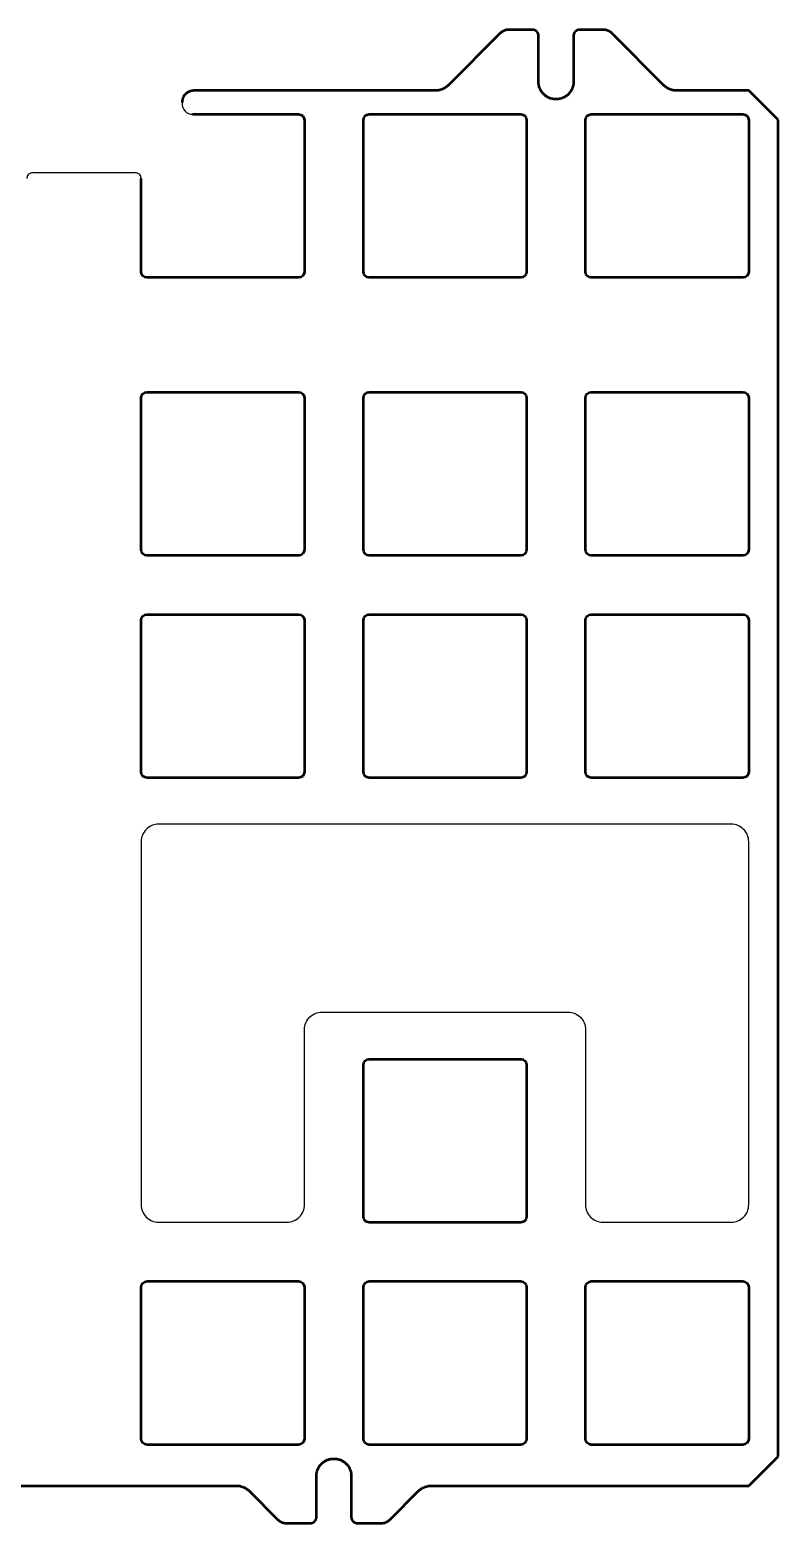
# Model space of a CAD drawing. Header units: millimetres. Extents: x 13 to 360, y 74 to 202.
# Drawn here: x 296.2 to 360.4, y 74.5 to 202.4 of the extents above; entities that cross this region are included whole.
import ezdxf

# ---------------------------------------------------------------- set-up
doc = ezdxf.new("R2010")
doc.units = ezdxf.units.MM
doc.header["$MEASUREMENT"] = 0
doc.layers.add('Visible', color=7, linetype='Continuous', lineweight=50)

msp = doc.modelspace()

# ---------------------------------------------------------------- linework, layer by layer
at = {"linetype": 'Continuous'}
for p, q in [((309.24, 196.22), (309.24, 196.14)), ((296.43, 190.22), (305.24, 190.22))]:
    msp.add_line(p, q, dxfattribs=at)
msp.add_lwpolyline([(356.34, 100.28, 0.414214), (357.84, 101.78), (357.84, 132.88, 0.414214), (356.34, 134.38), (307.24, 134.38, 0.414214), (305.74, 132.88), (305.74, 101.78, 0.414214), (307.24, 100.28), (318.24, 100.28, 0.414214), (319.74, 101.78), (319.74, 116.78, -0.414214), (321.24, 118.28), (342.34, 118.28, -0.414214), (343.84, 116.78), (343.84, 101.78, 0.414214), (345.34, 100.28)], format="xyb", close=True)
for centre, radius, start, end in [((310.14, 196.12), 0.9, 179.1851, 270), ((296.43, 189.72), 0.5, 90, 180), ((305.24, 189.72), 0.5, 0, 90)]:
    msp.add_arc(centre, radius, start, end, dxfattribs=at)
at = {"layer": 'Visible', "extrusion": (-1e-16, -1, 0)}
for p, q in [((336.57, 202.2), (336.54, 202.18)), ((336.6, 202.23), (336.57, 202.2)), ((336.62, 202.25), (336.6, 202.23)), ((336.65, 202.27), (336.62, 202.25)), ((336.68, 202.29), (336.65, 202.27)), ((336.71, 202.3), (336.68, 202.29)), ((336.74, 202.32), (336.71, 202.3)), ((336.77, 202.34), (336.74, 202.32)), ((336.8, 202.35), (336.77, 202.34)), ((336.83, 202.37), (336.8, 202.35)), ((336.86, 202.38), (336.83, 202.37)), ((336.89, 202.39), (336.86, 202.38)), ((336.92, 202.4), (336.89, 202.39)), ((336.96, 202.41), (336.92, 202.4)), ((336.99, 202.42), (336.96, 202.41)), ((337.02, 202.43), (336.99, 202.42)), ((337.06, 202.44), (337.02, 202.43)), ((337.09, 202.44), (337.06, 202.44)), ((337.12, 202.44), (337.09, 202.44)), ((337.16, 202.45), (337.12, 202.44)), ((337.19, 202.45), (337.16, 202.45)), ((337.23, 202.45), (337.19, 202.45)), ((339.31, 202.45), (337.23, 202.45)), ((339.33, 202.45), (339.31, 202.45)), ((339.34, 202.45), (339.33, 202.45)), ((339.35, 202.45), (339.34, 202.45)), ((339.36, 202.45), (339.35, 202.45)), ((339.37, 202.45), (339.36, 202.45)), ((339.39, 202.44), (339.37, 202.45)), ((339.4, 202.44), (339.39, 202.44)), ((339.41, 202.44), (339.4, 202.44)), ((339.42, 202.44), (339.41, 202.44)), ((339.43, 202.43), (339.42, 202.44)), ((339.45, 202.43), (339.43, 202.43)), ((339.46, 202.43), (339.45, 202.43)), ((339.47, 202.42), (339.46, 202.43)), ((339.48, 202.42), (339.47, 202.42)), ((339.49, 202.42), (339.48, 202.42)), ((339.5, 202.41), (339.49, 202.42)), ((339.52, 202.41), (339.5, 202.41)), ((339.53, 202.4), (339.52, 202.41)), ((339.54, 202.4), (339.53, 202.4)), ((339.55, 202.39), (339.54, 202.4)), ((339.56, 202.38), (339.55, 202.39)), ((339.57, 202.38), (339.56, 202.38)), ((339.58, 202.37), (339.57, 202.38)), ((339.59, 202.37), (339.58, 202.37)), ((339.6, 202.36), (339.59, 202.37)), ((339.61, 202.35), (339.6, 202.36)), ((339.62, 202.34), (339.61, 202.35)), ((339.63, 202.34), (339.62, 202.34)), ((339.64, 202.33), (339.63, 202.34)), ((339.65, 202.32), (339.64, 202.33)), ((339.66, 202.31), (339.65, 202.32)), ((339.67, 202.3), (339.66, 202.31)), ((339.67, 202.29), (339.67, 202.3)), ((339.68, 202.29), (339.67, 202.29)), ((339.69, 202.28), (339.68, 202.29)), ((339.7, 202.27), (339.69, 202.28)), ((339.71, 202.26), (339.7, 202.27)), ((339.71, 202.25), (339.71, 202.26)), ((339.72, 202.24), (339.71, 202.25)), ((339.73, 202.23), (339.72, 202.24)), ((339.73, 202.22), (339.73, 202.23)), ((339.74, 202.21), (339.73, 202.22)), ((339.75, 202.2), (339.74, 202.21)), ((339.75, 202.19), (339.75, 202.2)), ((339.76, 202.17), (339.75, 202.19)), ((342.88, 202.2), (342.87, 202.19)), ((342.87, 202.19), (342.87, 202.17)), ((342.89, 202.22), (342.88, 202.21)), ((342.88, 202.21), (342.88, 202.2)), ((342.9, 202.23), (342.89, 202.22)), ((342.91, 202.25), (342.9, 202.24)), ((342.9, 202.24), (342.9, 202.23)), ((342.92, 202.26), (342.91, 202.25)), ((342.93, 202.27), (342.92, 202.26)), ((342.94, 202.29), (342.93, 202.28)), ((342.93, 202.28), (342.93, 202.27)), ((342.95, 202.29), (342.94, 202.29)), ((342.96, 202.3), (342.95, 202.29)), ((342.97, 202.31), (342.96, 202.3)), ((342.98, 202.32), (342.97, 202.31)), ((342.99, 202.33), (342.98, 202.32)), ((343, 202.34), (342.99, 202.33)), ((343.01, 202.34), (343, 202.34)), ((343.02, 202.35), (343.01, 202.34)), ((343.03, 202.36), (343.02, 202.35)), ((343.04, 202.37), (343.03, 202.36)), ((343.05, 202.37), (343.04, 202.37)), ((343.06, 202.38), (343.05, 202.37)), ((343.07, 202.38), (343.06, 202.38)), ((343.08, 202.39), (343.07, 202.38)), ((343.09, 202.4), (343.08, 202.39)), ((343.1, 202.4), (343.09, 202.4)), ((343.11, 202.41), (343.1, 202.4)), ((343.12, 202.41), (343.11, 202.41)), ((343.13, 202.42), (343.12, 202.41)), ((343.14, 202.42), (343.13, 202.42)), ((343.16, 202.42), (343.14, 202.42)), ((343.17, 202.43), (343.16, 202.42)), ((343.18, 202.43), (343.17, 202.43)), ((343.19, 202.43), (343.18, 202.43)), ((343.2, 202.44), (343.19, 202.43)), ((343.22, 202.44), (343.2, 202.44)), ((343.23, 202.44), (343.22, 202.44)), ((343.24, 202.44), (343.23, 202.44)), ((343.25, 202.45), (343.24, 202.44)), ((343.26, 202.45), (343.25, 202.45)), ((343.28, 202.45), (343.26, 202.45)), ((343.29, 202.45), (343.28, 202.45)), ((343.3, 202.45), (343.29, 202.45)), ((343.31, 202.45), (343.3, 202.45)), ((345.4, 202.45), (343.31, 202.45)), ((345.43, 202.45), (345.4, 202.45)), ((345.47, 202.45), (345.43, 202.45)), ((345.5, 202.44), (345.47, 202.45)), ((345.53, 202.44), (345.5, 202.44)), ((345.57, 202.44), (345.53, 202.44)), ((345.6, 202.43), (345.57, 202.44)), ((345.64, 202.42), (345.6, 202.43)), ((345.67, 202.41), (345.64, 202.42)), ((345.7, 202.4), (345.67, 202.41)), ((345.73, 202.39), (345.7, 202.4)), ((345.77, 202.38), (345.73, 202.39)), ((345.8, 202.37), (345.77, 202.38)), ((345.83, 202.35), (345.8, 202.37)), ((345.86, 202.34), (345.83, 202.35)), ((345.89, 202.32), (345.86, 202.34)), ((345.92, 202.3), (345.89, 202.32)), ((345.95, 202.29), (345.92, 202.3)), ((345.98, 202.27), (345.95, 202.29)), ((346, 202.25), (345.98, 202.27)), ((346.03, 202.23), (346, 202.25)), ((346.06, 202.2), (346.03, 202.23)), ((346.08, 202.18), (346.06, 202.2)), ((336.52, 202.16), (332.05, 197.69)), ((336.54, 202.18), (336.52, 202.16)), ((339.76, 202.16), (339.76, 202.17)), ((339.77, 202.15), (339.76, 202.16)), ((339.77, 202.14), (339.77, 202.15)), ((339.78, 202.13), (339.77, 202.14)), ((339.78, 202.12), (339.78, 202.13)), ((339.79, 202.11), (339.78, 202.12)), ((339.79, 202.09), (339.79, 202.11)), ((339.79, 202.08), (339.79, 202.09)), ((339.8, 202.07), (339.79, 202.08)), ((339.8, 202.06), (339.8, 202.07)), ((339.8, 202.05), (339.8, 202.06)), ((339.81, 202.04), (339.8, 202.05)), ((339.81, 202.02), (339.81, 202.04)), ((339.81, 202.01), (339.81, 202.02)), ((339.81, 202), (339.81, 202.01)), ((339.81, 201.99), (339.81, 202)), ((339.81, 201.97), (339.81, 201.99)), ((339.81, 201.96), (339.81, 201.97)), ((339.81, 201.95), (339.81, 201.96)), ((339.81, 198), (339.81, 201.95)), ((342.82, 202), (342.81, 201.99)), ((342.81, 201.99), (342.81, 201.97)), ((342.81, 201.97), (342.81, 201.96)), ((342.81, 201.96), (342.81, 201.95)), ((342.81, 201.95), (342.81, 198)), ((342.83, 202.06), (342.82, 202.05)), ((342.82, 202.05), (342.82, 202.04)), ((342.82, 202.04), (342.82, 202.02)), ((342.82, 202.02), (342.82, 202.01)), ((342.82, 202.01), (342.82, 202)), ((342.84, 202.11), (342.83, 202.09)), ((342.83, 202.09), (342.83, 202.08)), ((342.83, 202.08), (342.83, 202.07)), ((342.83, 202.07), (342.83, 202.06)), ((342.85, 202.13), (342.84, 202.12)), ((342.84, 202.12), (342.84, 202.11)), ((342.86, 202.15), (342.85, 202.14)), ((342.85, 202.14), (342.85, 202.13)), ((342.87, 202.17), (342.86, 202.16)), ((342.86, 202.16), (342.86, 202.15)), ((346.11, 202.16), (346.08, 202.18)), ((350.57, 197.69), (346.11, 202.16)), ((309.71, 197.08), (309.68, 197.06)), ((309.74, 197.1), (309.71, 197.08)), ((309.77, 197.11), (309.74, 197.1)), ((309.8, 197.13), (309.77, 197.11)), ((309.83, 197.15), (309.8, 197.13)), ((309.86, 197.16), (309.83, 197.15)), ((309.89, 197.17), (309.86, 197.16)), ((309.93, 197.18), (309.89, 197.17)), ((309.96, 197.19), (309.93, 197.18)), ((310, 197.2), (309.96, 197.19)), ((310.03, 197.21), (310, 197.2)), ((310.06, 197.22), (310.03, 197.21)), ((310.1, 197.23), (310.06, 197.22)), ((310.13, 197.23), (310.1, 197.23)), ((310.17, 197.23), (310.13, 197.23)), ((310.2, 197.24), (310.17, 197.23)), ((310.24, 197.24), (310.2, 197.24)), ((330.99, 197.25), (310.24, 197.24)), ((331.04, 197.25), (330.99, 197.25)), ((331.09, 197.25), (331.04, 197.25)), ((331.14, 197.26), (331.09, 197.25)), ((331.2, 197.26), (331.14, 197.26)), ((331.25, 197.27), (331.2, 197.26)), ((331.3, 197.28), (331.25, 197.27)), ((331.35, 197.29), (331.3, 197.28)), ((331.4, 197.31), (331.35, 197.29)), ((331.45, 197.32), (331.4, 197.31)), ((331.49, 197.34), (331.45, 197.32)), ((331.54, 197.35), (331.49, 197.34)), ((331.59, 197.37), (331.54, 197.35)), ((331.64, 197.4), (331.59, 197.37)), ((331.68, 197.42), (331.64, 197.4)), ((331.73, 197.44), (331.68, 197.42)), ((331.77, 197.47), (331.73, 197.44)), ((331.81, 197.5), (331.77, 197.47)), ((331.86, 197.52), (331.81, 197.5)), ((331.9, 197.55), (331.86, 197.52)), ((331.94, 197.59), (331.9, 197.55)), ((331.98, 197.62), (331.94, 197.59)), ((332.02, 197.65), (331.98, 197.62)), ((332.05, 197.69), (332.02, 197.65)), ((339.81, 197.95), (339.81, 198)), ((339.82, 197.9), (339.81, 197.95)), ((339.82, 197.84), (339.82, 197.9)), ((339.83, 197.79), (339.82, 197.84)), ((339.84, 197.74), (339.83, 197.79)), ((339.84, 197.69), (339.84, 197.74)), ((339.86, 197.64), (339.84, 197.69)), ((339.87, 197.59), (339.86, 197.64)), ((339.88, 197.54), (339.87, 197.59)), ((339.9, 197.49), (339.88, 197.54)), ((339.92, 197.44), (339.9, 197.49)), ((339.94, 197.4), (339.92, 197.44)), ((339.96, 197.35), (339.94, 197.4)), ((339.98, 197.3), (339.96, 197.35)), ((340.01, 197.26), (339.98, 197.3)), ((340.04, 197.21), (340.01, 197.26)), ((340.06, 197.17), (340.04, 197.21)), ((340.09, 197.13), (340.06, 197.17)), ((340.12, 197.08), (340.09, 197.13)), ((340.16, 197.04), (340.12, 197.08)), ((342.5, 197.08), (342.47, 197.04)), ((342.53, 197.13), (342.5, 197.08)), ((342.56, 197.17), (342.53, 197.13)), ((342.59, 197.21), (342.56, 197.17)), ((342.62, 197.26), (342.59, 197.21)), ((342.64, 197.3), (342.62, 197.26)), ((342.66, 197.35), (342.64, 197.3)), ((342.69, 197.4), (342.66, 197.35)), ((342.71, 197.44), (342.69, 197.4)), ((342.72, 197.49), (342.71, 197.44)), ((342.74, 197.54), (342.72, 197.49)), ((342.76, 197.59), (342.74, 197.54)), ((342.77, 197.64), (342.76, 197.59)), ((342.78, 197.69), (342.77, 197.64)), ((342.79, 197.74), (342.78, 197.69)), ((342.8, 197.79), (342.79, 197.74)), ((342.81, 197.9), (342.8, 197.84)), ((342.8, 197.84), (342.8, 197.79)), ((342.81, 198), (342.81, 197.95)), ((342.81, 197.95), (342.81, 197.9)), ((350.61, 197.65), (350.57, 197.69)), ((350.65, 197.62), (350.61, 197.65)), ((350.69, 197.59), (350.65, 197.62)), ((350.73, 197.55), (350.69, 197.59)), ((350.77, 197.52), (350.73, 197.55)), ((350.81, 197.5), (350.77, 197.52)), ((350.85, 197.47), (350.81, 197.5)), ((350.9, 197.44), (350.85, 197.47)), ((350.94, 197.42), (350.9, 197.44)), ((350.99, 197.4), (350.94, 197.42)), ((351.04, 197.37), (350.99, 197.4)), ((351.08, 197.35), (351.04, 197.37)), ((351.13, 197.34), (351.08, 197.35)), ((351.18, 197.32), (351.13, 197.34)), ((351.23, 197.31), (351.18, 197.32)), ((351.28, 197.29), (351.23, 197.31)), ((351.33, 197.28), (351.28, 197.29)), ((351.38, 197.27), (351.33, 197.28)), ((351.43, 197.26), (351.38, 197.27)), ((351.48, 197.26), (351.43, 197.26)), ((351.53, 197.25), (351.48, 197.26)), ((351.58, 197.25), (351.53, 197.25)), ((351.63, 197.25), (351.58, 197.25)), ((357.86, 197.25), (351.63, 197.25)), ((360.36, 194.75), (357.86, 197.25)), ((309.25, 196.36), (309.24, 196.33)), ((309.24, 196.33), (309.24, 196.29)), ((309.24, 196.29), (309.24, 196.26)), ((309.24, 196.26), (309.24, 196.22)), ((309.26, 196.43), (309.25, 196.4)), ((309.25, 196.4), (309.25, 196.36)), ((309.27, 196.47), (309.26, 196.43)), ((309.28, 196.5), (309.27, 196.47)), ((309.29, 196.54), (309.28, 196.5)), ((309.3, 196.57), (309.29, 196.54)), ((309.31, 196.6), (309.3, 196.57)), ((309.32, 196.63), (309.31, 196.6)), ((309.34, 196.67), (309.32, 196.63)), ((309.35, 196.7), (309.34, 196.67)), ((309.37, 196.73), (309.35, 196.7)), ((309.39, 196.76), (309.37, 196.73)), ((309.41, 196.79), (309.39, 196.76)), ((309.43, 196.82), (309.41, 196.79)), ((309.45, 196.84), (309.43, 196.82)), ((309.47, 196.87), (309.45, 196.84)), ((309.49, 196.9), (309.47, 196.87)), ((309.52, 196.92), (309.49, 196.9)), ((309.54, 196.95), (309.52, 196.92)), ((309.57, 196.97), (309.54, 196.95)), ((309.59, 197), (309.57, 196.97)), ((309.62, 197.02), (309.59, 197)), ((309.65, 197.04), (309.62, 197.02)), ((309.68, 197.06), (309.65, 197.04)), ((340.19, 197), (340.16, 197.04)), ((340.23, 196.97), (340.19, 197)), ((340.26, 196.93), (340.23, 196.97)), ((340.3, 196.89), (340.26, 196.93)), ((340.34, 196.86), (340.3, 196.89)), ((340.38, 196.83), (340.34, 196.86)), ((340.42, 196.8), (340.38, 196.83)), ((340.46, 196.77), (340.42, 196.8)), ((340.5, 196.74), (340.46, 196.77)), ((340.55, 196.71), (340.5, 196.74)), ((340.59, 196.68), (340.55, 196.71)), ((340.64, 196.66), (340.59, 196.68)), ((340.69, 196.64), (340.64, 196.66)), ((340.73, 196.62), (340.69, 196.64)), ((340.78, 196.6), (340.73, 196.62)), ((340.83, 196.58), (340.78, 196.6)), ((340.88, 196.56), (340.83, 196.58)), ((340.93, 196.55), (340.88, 196.56)), ((340.98, 196.54), (340.93, 196.55)), ((341.03, 196.53), (340.98, 196.54)), ((341.08, 196.52), (341.03, 196.53)), ((341.13, 196.51), (341.08, 196.52)), ((341.18, 196.51), (341.13, 196.51)), ((341.24, 196.5), (341.18, 196.51)), ((341.29, 196.5), (341.24, 196.5)), ((341.34, 196.5), (341.29, 196.5)), ((341.39, 196.5), (341.34, 196.5)), ((341.44, 196.51), (341.39, 196.5)), ((341.49, 196.51), (341.44, 196.51)), ((341.54, 196.52), (341.49, 196.51)), ((341.6, 196.53), (341.54, 196.52)), ((341.65, 196.54), (341.6, 196.53)), ((341.7, 196.55), (341.65, 196.54)), ((341.75, 196.56), (341.7, 196.55)), ((341.8, 196.58), (341.75, 196.56)), ((341.84, 196.6), (341.8, 196.58)), ((341.89, 196.62), (341.84, 196.6)), ((341.94, 196.64), (341.89, 196.62)), ((341.99, 196.66), (341.94, 196.64)), ((342.03, 196.68), (341.99, 196.66)), ((342.08, 196.71), (342.03, 196.68)), ((342.12, 196.74), (342.08, 196.71)), ((342.16, 196.77), (342.12, 196.74)), ((342.21, 196.8), (342.16, 196.77)), ((342.25, 196.83), (342.21, 196.8)), ((342.29, 196.86), (342.25, 196.83)), ((342.33, 196.89), (342.29, 196.86)), ((342.36, 196.93), (342.33, 196.89)), ((342.4, 196.97), (342.36, 196.93)), ((342.44, 197), (342.4, 196.97)), ((342.47, 197.04), (342.44, 197)), ((310.14, 195.22), (319.24, 195.22)), ((319.74, 194.72), (319.74, 181.72)), ((324.79, 181.72), (324.79, 194.72)), ((325.29, 195.22), (338.29, 195.22)), ((338.79, 194.72), (338.79, 181.72)), ((343.84, 181.72), (343.84, 194.72)), ((344.34, 195.22), (357.34, 195.22)), ((357.84, 194.72), (357.84, 181.72)), ((360.36, 80.19), (360.36, 194.75)), ((305.74, 181.72), (305.74, 189.72)), ((319.24, 181.22), (306.24, 181.22)), ((338.29, 181.22), (325.29, 181.22)), ((357.34, 181.22), (344.34, 181.22)), ((305.74, 157.91), (305.74, 170.91)), ((306.24, 171.41), (319.24, 171.41)), ((319.74, 170.91), (319.74, 157.91)), ((324.79, 157.91), (324.79, 170.91)), ((325.29, 171.41), (338.29, 171.41)), ((338.79, 170.91), (338.79, 157.91)), ((343.84, 157.91), (343.84, 170.91)), ((344.34, 171.41), (357.34, 171.41)), ((357.84, 170.91), (357.84, 157.91)), ((319.24, 157.41), (306.24, 157.41)), ((338.29, 157.41), (325.29, 157.41)), ((357.34, 157.41), (344.34, 157.41)), ((306.24, 152.36), (319.24, 152.36)), ((325.29, 152.36), (338.29, 152.36)), ((344.34, 152.36), (357.34, 152.36)), ((305.74, 138.86), (305.74, 151.86)), ((319.74, 151.86), (319.74, 138.86)), ((324.79, 138.86), (324.79, 151.86)), ((338.79, 151.86), (338.79, 138.86)), ((343.84, 138.86), (343.84, 151.86)), ((357.84, 151.86), (357.84, 138.86)), ((319.24, 138.36), (306.24, 138.36)), ((338.29, 138.36), (325.29, 138.36)), ((357.34, 138.36), (344.34, 138.36)), ((325.29, 114.26), (338.29, 114.26)), ((324.79, 100.76), (324.79, 113.76)), ((338.79, 113.76), (338.79, 100.76)), ((338.29, 100.26), (325.29, 100.26)), ((305.74, 81.71), (305.74, 94.71)), ((306.24, 95.21), (319.24, 95.21)), ((319.74, 94.71), (319.74, 81.71)), ((324.79, 81.71), (324.79, 94.71)), ((325.29, 95.21), (338.29, 95.21)), ((338.79, 94.71), (338.79, 81.71)), ((343.84, 81.71), (343.84, 94.71)), ((344.34, 95.21), (357.34, 95.21)), ((357.84, 94.71), (357.84, 81.71)), ((319.24, 81.21), (306.24, 81.21)), ((338.29, 81.21), (325.29, 81.21)), ((357.34, 81.21), (344.34, 81.21)), ((320.99, 79.3), (321.01, 79.34)), ((321.01, 79.34), (321.04, 79.39)), ((321.04, 79.39), (321.07, 79.43)), ((321.07, 79.43), (321.11, 79.47)), ((321.11, 79.47), (321.14, 79.51)), ((321.14, 79.51), (321.18, 79.55)), ((321.18, 79.55), (321.21, 79.58)), ((321.21, 79.58), (321.25, 79.62)), ((321.25, 79.62), (321.29, 79.65)), ((321.29, 79.65), (321.33, 79.68)), ((321.33, 79.68), (321.37, 79.72)), ((321.37, 79.72), (321.41, 79.75)), ((321.41, 79.75), (321.45, 79.78)), ((321.45, 79.78), (321.5, 79.8)), ((321.5, 79.8), (321.54, 79.83)), ((321.54, 79.83), (321.59, 79.85)), ((321.59, 79.85), (321.64, 79.87)), ((321.64, 79.87), (321.68, 79.9)), ((321.68, 79.9), (321.73, 79.91)), ((321.73, 79.91), (321.78, 79.93)), ((321.78, 79.93), (321.83, 79.95)), ((321.83, 79.95), (321.88, 79.96)), ((321.88, 79.96), (321.93, 79.97)), ((321.93, 79.97), (321.98, 79.99)), ((321.98, 79.99), (322.03, 79.99)), ((322.03, 79.99), (322.08, 80)), ((322.08, 80), (322.13, 80.01)), ((322.13, 80.01), (322.19, 80.01)), ((322.19, 80.01), (322.24, 80.01)), ((322.24, 80.01), (322.29, 80.01)), ((322.29, 80.01), (322.34, 80.01)), ((322.34, 80.01), (322.39, 80.01)), ((322.39, 80.01), (322.44, 80)), ((322.44, 80), (322.49, 79.99)), ((322.49, 79.99), (322.55, 79.99)), ((322.55, 79.99), (322.6, 79.97)), ((322.6, 79.97), (322.65, 79.96)), ((322.65, 79.96), (322.7, 79.95)), ((322.7, 79.95), (322.75, 79.93)), ((322.75, 79.93), (322.79, 79.91)), ((322.79, 79.91), (322.84, 79.9)), ((322.84, 79.9), (322.89, 79.87)), ((322.89, 79.87), (322.94, 79.85)), ((322.94, 79.85), (322.98, 79.83)), ((322.98, 79.83), (323.03, 79.8)), ((323.03, 79.8), (323.07, 79.78)), ((323.07, 79.78), (323.11, 79.75)), ((323.11, 79.75), (323.16, 79.72)), ((323.16, 79.72), (323.2, 79.68)), ((323.2, 79.68), (323.24, 79.65)), ((323.24, 79.65), (323.28, 79.62)), ((323.28, 79.62), (323.31, 79.58)), ((323.31, 79.58), (323.35, 79.55)), ((323.35, 79.55), (323.39, 79.51)), ((323.39, 79.51), (323.42, 79.47)), ((323.42, 79.47), (323.45, 79.43)), ((323.45, 79.43), (323.48, 79.39)), ((323.48, 79.39), (323.51, 79.34)), ((323.51, 79.34), (323.54, 79.3)), ((357.86, 77.69), (360.36, 80.19)), ((320.76, 78.56), (320.77, 78.62)), ((320.76, 78.51), (320.76, 78.56)), ((320.76, 74.99), (320.76, 78.51)), ((320.77, 78.67), (320.78, 78.72)), ((320.77, 78.62), (320.77, 78.67)), ((320.78, 78.72), (320.79, 78.77)), ((320.79, 78.82), (320.81, 78.87)), ((320.79, 78.77), (320.79, 78.82)), ((320.81, 78.87), (320.82, 78.92)), ((320.82, 78.92), (320.83, 78.97)), ((320.83, 78.97), (320.85, 79.02)), ((320.85, 79.02), (320.87, 79.07)), ((320.87, 79.07), (320.89, 79.12)), ((320.89, 79.12), (320.91, 79.16)), ((320.91, 79.16), (320.93, 79.21)), ((320.93, 79.21), (320.96, 79.25)), ((320.96, 79.25), (320.99, 79.3)), ((323.54, 79.3), (323.57, 79.25)), ((323.57, 79.25), (323.59, 79.21)), ((323.59, 79.21), (323.61, 79.16)), ((323.61, 79.16), (323.64, 79.12)), ((323.64, 79.12), (323.66, 79.07)), ((323.66, 79.07), (323.67, 79.02)), ((323.67, 79.02), (323.69, 78.97)), ((323.69, 78.97), (323.71, 78.92)), ((323.71, 78.92), (323.72, 78.87)), ((323.72, 78.87), (323.73, 78.82)), ((323.73, 78.82), (323.74, 78.77)), ((323.74, 78.77), (323.75, 78.72)), ((323.75, 78.72), (323.75, 78.67)), ((323.75, 78.67), (323.76, 78.62)), ((323.76, 78.62), (323.76, 78.56)), ((323.76, 78.56), (323.76, 78.51)), ((323.76, 78.51), (323.76, 74.99)), ((235.33, 77.69), (313.94, 77.69)), ((313.94, 77.69), (313.99, 77.69)), ((313.99, 77.69), (314.04, 77.68)), ((314.04, 77.68), (314.09, 77.68)), ((314.09, 77.68), (314.15, 77.67)), ((314.15, 77.67), (314.2, 77.67)), ((314.2, 77.67), (314.25, 77.66)), ((314.25, 77.66), (314.3, 77.64)), ((314.3, 77.64), (314.35, 77.63)), ((314.35, 77.63), (314.4, 77.62)), ((314.4, 77.62), (314.44, 77.6)), ((314.44, 77.6), (314.49, 77.58)), ((314.49, 77.58), (314.54, 77.56)), ((314.54, 77.56), (314.59, 77.54)), ((314.59, 77.54), (314.63, 77.52)), ((314.63, 77.52), (314.68, 77.49)), ((314.68, 77.49), (314.72, 77.47)), ((314.72, 77.47), (314.76, 77.44)), ((314.76, 77.44), (314.81, 77.41)), ((314.81, 77.41), (314.85, 77.38)), ((314.85, 77.38), (314.89, 77.35)), ((314.89, 77.35), (314.93, 77.32)), ((314.93, 77.32), (314.97, 77.28)), ((314.97, 77.28), (315, 77.25)), ((315, 77.25), (317.47, 74.78)), ((327.06, 74.78), (329.52, 77.25)), ((329.52, 77.25), (329.56, 77.28)), ((329.56, 77.28), (329.6, 77.32)), ((329.6, 77.32), (329.64, 77.35)), ((329.64, 77.35), (329.68, 77.38)), ((329.68, 77.38), (329.72, 77.41)), ((329.72, 77.41), (329.76, 77.44)), ((329.76, 77.44), (329.8, 77.47)), ((329.8, 77.47), (329.85, 77.49)), ((329.85, 77.49), (329.89, 77.52)), ((329.89, 77.52), (329.94, 77.54)), ((329.94, 77.54), (329.99, 77.56)), ((329.99, 77.56), (330.03, 77.58)), ((330.03, 77.58), (330.08, 77.6)), ((330.08, 77.6), (330.13, 77.62)), ((330.13, 77.62), (330.18, 77.63)), ((330.18, 77.63), (330.23, 77.64)), ((330.23, 77.64), (330.28, 77.66)), ((330.28, 77.66), (330.33, 77.67)), ((330.33, 77.67), (330.38, 77.67)), ((330.38, 77.67), (330.43, 77.68)), ((330.43, 77.68), (330.48, 77.68)), ((330.48, 77.68), (330.53, 77.69)), ((330.53, 77.69), (330.58, 77.69)), ((330.58, 77.69), (357.86, 77.69)), ((317.47, 74.78), (317.49, 74.76)), ((317.49, 74.76), (317.52, 74.73)), ((317.52, 74.73), (317.55, 74.71)), ((317.55, 74.71), (317.57, 74.69)), ((317.57, 74.69), (317.6, 74.67)), ((317.6, 74.67), (317.63, 74.65)), ((317.63, 74.65), (317.66, 74.63)), ((317.66, 74.63), (317.69, 74.62)), ((317.69, 74.62), (317.72, 74.6)), ((317.72, 74.6), (317.75, 74.58)), ((317.75, 74.58), (317.78, 74.57)), ((317.78, 74.57), (317.81, 74.56)), ((317.81, 74.56), (317.84, 74.54)), ((317.84, 74.54), (317.87, 74.53)), ((317.87, 74.53), (317.91, 74.52)), ((317.91, 74.52), (317.94, 74.52)), ((317.94, 74.52), (317.97, 74.51)), ((317.97, 74.51), (318.01, 74.5)), ((318.01, 74.5), (318.04, 74.5)), ((318.04, 74.5), (318.07, 74.49)), ((318.07, 74.49), (318.11, 74.49)), ((318.11, 74.49), (318.14, 74.49)), ((318.14, 74.49), (318.18, 74.49)), ((318.18, 74.49), (320.26, 74.49)), ((320.26, 74.49), (320.28, 74.49)), ((320.28, 74.49), (320.29, 74.49)), ((320.29, 74.49), (320.3, 74.49)), ((320.3, 74.49), (320.31, 74.49)), ((320.31, 74.49), (320.32, 74.49)), ((320.32, 74.49), (320.34, 74.49)), ((320.34, 74.49), (320.35, 74.49)), ((320.35, 74.49), (320.36, 74.5)), ((320.36, 74.5), (320.37, 74.5)), ((320.37, 74.5), (320.38, 74.5)), ((320.38, 74.5), (320.4, 74.51)), ((320.4, 74.51), (320.41, 74.51)), ((320.41, 74.51), (320.42, 74.51)), ((320.42, 74.51), (320.43, 74.52)), ((320.43, 74.52), (320.44, 74.52)), ((320.44, 74.52), (320.45, 74.53)), ((320.45, 74.53), (320.47, 74.53)), ((320.47, 74.53), (320.48, 74.54)), ((320.48, 74.54), (320.49, 74.54)), ((320.49, 74.54), (320.5, 74.55)), ((320.5, 74.55), (320.51, 74.55)), ((320.51, 74.55), (320.52, 74.56)), ((320.52, 74.56), (320.53, 74.57)), ((320.53, 74.57), (320.54, 74.57)), ((320.54, 74.57), (320.55, 74.58)), ((320.55, 74.58), (320.56, 74.59)), ((320.56, 74.59), (320.57, 74.59)), ((320.57, 74.59), (320.58, 74.6)), ((320.58, 74.6), (320.59, 74.61)), ((320.59, 74.61), (320.6, 74.62)), ((320.6, 74.62), (320.61, 74.63)), ((320.61, 74.63), (320.62, 74.63)), ((320.62, 74.64), (320.63, 74.65)), ((320.62, 74.63), (320.62, 74.64)), ((320.63, 74.65), (320.64, 74.66)), ((320.64, 74.66), (320.65, 74.67)), ((320.65, 74.67), (320.66, 74.68)), ((320.66, 74.69), (320.67, 74.7)), ((320.66, 74.68), (320.66, 74.69)), ((320.67, 74.7), (320.68, 74.71)), ((320.68, 74.72), (320.69, 74.73)), ((320.68, 74.71), (320.68, 74.72)), ((320.69, 74.73), (320.7, 74.74)), ((320.7, 74.75), (320.71, 74.76)), ((320.7, 74.74), (320.7, 74.75)), ((320.71, 74.77), (320.72, 74.78)), ((320.71, 74.76), (320.71, 74.77)), ((320.72, 74.8), (320.73, 74.81)), ((320.72, 74.78), (320.72, 74.8)), ((320.73, 74.82), (320.74, 74.83)), ((320.73, 74.81), (320.73, 74.82)), ((320.74, 74.85), (320.75, 74.87)), ((320.74, 74.84), (320.74, 74.85)), ((320.74, 74.83), (320.74, 74.84)), ((320.75, 74.89), (320.76, 74.9)), ((320.75, 74.88), (320.75, 74.89)), ((320.75, 74.87), (320.75, 74.88)), ((320.76, 74.97), (320.76, 74.99)), ((320.76, 74.96), (320.76, 74.97)), ((320.76, 74.95), (320.76, 74.96)), ((320.76, 74.94), (320.76, 74.95)), ((320.76, 74.93), (320.76, 74.94)), ((320.76, 74.91), (320.76, 74.93)), ((320.76, 74.9), (320.76, 74.91)), ((323.76, 74.99), (323.76, 74.97)), ((323.76, 74.97), (323.76, 74.96)), ((323.76, 74.96), (323.76, 74.95)), ((323.76, 74.95), (323.77, 74.94)), ((323.77, 74.94), (323.77, 74.93)), ((323.77, 74.93), (323.77, 74.91)), ((323.77, 74.91), (323.77, 74.9)), ((323.77, 74.9), (323.77, 74.89)), ((323.77, 74.89), (323.78, 74.88)), ((323.78, 74.88), (323.78, 74.87)), ((323.78, 74.87), (323.78, 74.85)), ((323.78, 74.85), (323.78, 74.84)), ((323.78, 74.84), (323.79, 74.83)), ((323.79, 74.83), (323.79, 74.82)), ((323.79, 74.82), (323.8, 74.81)), ((323.8, 74.81), (323.8, 74.8)), ((323.8, 74.8), (323.81, 74.78)), ((323.81, 74.78), (323.81, 74.77)), ((323.81, 74.77), (323.82, 74.76)), ((323.82, 74.76), (323.82, 74.75)), ((323.82, 74.75), (323.83, 74.74)), ((323.83, 74.74), (323.83, 74.73)), ((323.83, 74.73), (323.84, 74.72)), ((323.84, 74.72), (323.85, 74.71)), ((323.85, 74.71), (323.85, 74.7)), ((323.85, 74.7), (323.86, 74.69)), ((323.86, 74.69), (323.87, 74.68)), ((323.87, 74.68), (323.88, 74.67)), ((323.88, 74.67), (323.88, 74.66)), ((323.88, 74.66), (323.89, 74.65)), ((323.89, 74.65), (323.9, 74.64)), ((323.9, 74.64), (323.91, 74.63)), ((323.91, 74.63), (323.92, 74.63)), ((323.92, 74.63), (323.93, 74.62)), ((323.93, 74.62), (323.94, 74.61)), ((323.94, 74.61), (323.95, 74.6)), ((323.95, 74.6), (323.96, 74.59)), ((323.96, 74.59), (323.97, 74.59)), ((323.97, 74.59), (323.98, 74.58)), ((323.98, 74.58), (323.99, 74.57)), ((323.99, 74.57), (324, 74.57)), ((324, 74.57), (324.01, 74.56)), ((324.01, 74.56), (324.02, 74.55)), ((324.02, 74.55), (324.03, 74.55)), ((324.03, 74.55), (324.04, 74.54)), ((324.04, 74.54), (324.05, 74.54)), ((324.05, 74.54), (324.06, 74.53)), ((324.06, 74.53), (324.07, 74.53)), ((324.07, 74.53), (324.08, 74.52)), ((324.08, 74.52), (324.09, 74.52)), ((324.09, 74.52), (324.11, 74.51)), ((324.11, 74.51), (324.12, 74.51)), ((324.12, 74.51), (324.13, 74.51)), ((324.13, 74.51), (324.14, 74.5)), ((324.14, 74.5), (324.15, 74.5)), ((324.15, 74.5), (324.17, 74.5)), ((324.17, 74.5), (324.18, 74.49)), ((324.18, 74.49), (324.19, 74.49)), ((324.19, 74.49), (324.2, 74.49)), ((324.2, 74.49), (324.21, 74.49)), ((324.21, 74.49), (324.23, 74.49)), ((324.23, 74.49), (324.24, 74.49)), ((324.24, 74.49), (324.25, 74.49)), ((324.25, 74.49), (324.26, 74.49)), ((324.26, 74.49), (326.35, 74.49)), ((326.35, 74.49), (326.38, 74.49)), ((326.38, 74.49), (326.42, 74.49)), ((326.42, 74.49), (326.45, 74.49)), ((326.45, 74.49), (326.48, 74.5)), ((326.48, 74.5), (326.52, 74.5)), ((326.52, 74.5), (326.55, 74.51)), ((326.55, 74.51), (326.59, 74.52)), ((326.59, 74.52), (326.62, 74.52)), ((326.62, 74.52), (326.65, 74.53)), ((326.65, 74.53), (326.68, 74.54)), ((326.68, 74.54), (326.72, 74.56)), ((326.72, 74.56), (326.75, 74.57)), ((326.75, 74.57), (326.78, 74.58)), ((326.78, 74.58), (326.81, 74.6)), ((326.81, 74.6), (326.84, 74.62)), ((326.84, 74.62), (326.87, 74.63)), ((326.87, 74.63), (326.9, 74.65)), ((326.9, 74.65), (326.93, 74.67)), ((326.93, 74.67), (326.95, 74.69)), ((326.95, 74.69), (326.98, 74.71)), ((326.98, 74.71), (327.01, 74.73)), ((327.01, 74.73), (327.03, 74.76)), ((327.03, 74.76), (327.06, 74.78))]:
    msp.add_line(p, q, dxfattribs=at)
at = {"layer": 'Visible', "extrusion": (0, 0, -1)}
for centre, start, end in [((-319.24, 194.72), 90, 180), ((-325.29, 194.72), 0, 90), ((-338.29, 194.72), 90, 180), ((-344.34, 194.72), 0, 90), ((-357.34, 194.72), 90, 180), ((-306.24, 181.72), 270, 0), ((-319.24, 181.72), 180, 270), ((-325.29, 181.72), 270, 0), ((-338.29, 181.72), 180, 270), ((-344.34, 181.72), 270, 0), ((-357.34, 181.72), 180, 270), ((-306.24, 170.91), 0, 90), ((-319.24, 170.91), 90, 180), ((-325.29, 170.91), 0, 90), ((-338.29, 170.91), 90, 180), ((-344.34, 170.91), 0, 90), ((-357.34, 170.91), 90, 180), ((-306.24, 157.91), 270, 0), ((-319.24, 157.91), 180, 270), ((-325.29, 157.91), 270, 0), ((-338.29, 157.91), 180, 270), ((-344.34, 157.91), 270, 0), ((-357.34, 157.91), 180, 270), ((-306.24, 151.86), 0, 90), ((-319.24, 151.86), 90, 180), ((-325.29, 151.86), 0, 90), ((-338.29, 151.86), 90, 180), ((-344.34, 151.86), 0, 90), ((-357.34, 151.86), 90, 180), ((-306.24, 138.86), 270, 0), ((-319.24, 138.86), 180, 270), ((-325.29, 138.86), 270, 0), ((-338.29, 138.86), 180, 270), ((-344.34, 138.86), 270, 0), ((-357.34, 138.86), 180, 270), ((-325.29, 113.76), 0, 90), ((-338.29, 113.76), 90, 180), ((-325.29, 100.76), 270, 0), ((-338.29, 100.76), 180, 270), ((-306.24, 94.71), 0, 90), ((-319.24, 94.71), 90, 180), ((-325.29, 94.71), 0, 90), ((-338.29, 94.71), 90, 180), ((-344.34, 94.71), 0, 90), ((-357.34, 94.71), 90, 180), ((-306.24, 81.71), 270, 0), ((-319.24, 81.71), 180, 270), ((-325.29, 81.71), 270, 0), ((-338.29, 81.71), 180, 270), ((-344.34, 81.71), 270, 0), ((-357.34, 81.71), 180, 270)]:
    msp.add_arc(centre, 0.5, start, end, dxfattribs=at)

doc.saveas('drawing.dxf')
